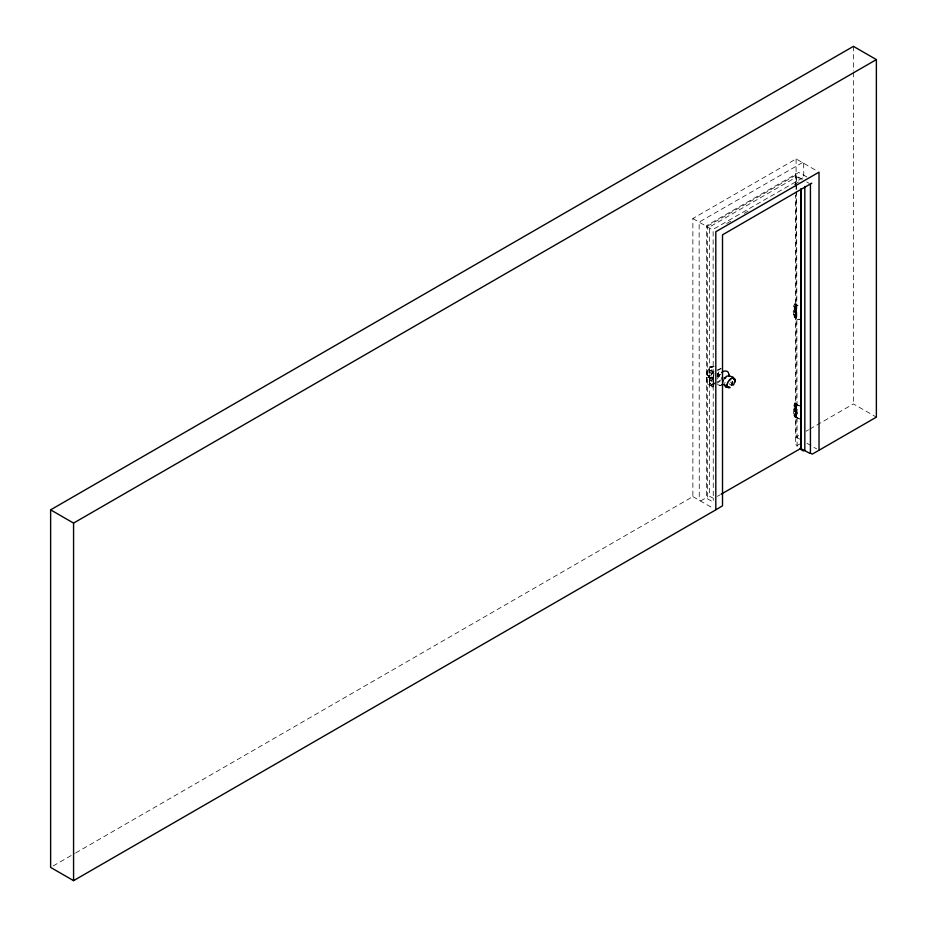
<?xml version="1.0" encoding="UTF-8"?>
<svg xmlns="http://www.w3.org/2000/svg" width="927" height="927" viewBox="0 0 927 927"><rect width="100%" height="100%" fill="white"/><g stroke="black" fill="none" stroke-linecap="round" stroke-linejoin="round"><path stroke-width="0.7" stroke-dasharray="4.63 3.48" d="M719.816 374.67L719.41 376.513L717.857 376.965L718.043 375.447L719.816 374.67L717.278 373.303M794.3 416.362C797.614 416.188 794.856 415.226 794.52 416.744C800.569 416.188 792.272 411.264 794.3 416.362L794.277 403.697C798.981 404.195 794.868 405.447 794.648 406.663C798.993 407.486 795.042 399.919 794.346 404.033L794.96 404.091M794.96 304.647C793.13 303.917 796.339 305.504 796.212 303.929L796.2 317.022L795.47 317.44L794.277 317.057L794.277 304.253C791.959 308.969 799.41 307.44 796.177 303.65C790.951 303.778 798.437 305.215 799.549 306.431M796.212 416.165L796.212 403.372L795.47 404.079M796.177 316.802L794.265 317.127L795.018 316.339L796.258 316.999L796.258 314.404L794.254 314.438M710.152 370.302L712.295 371.623C710.024 361.623 705.69 376.883 712.492 373.118C713.906 371.391 710.128 369.294 709.039 370.939C708.182 373.396 710.047 371.472 709.7 370.997M709.294 378.39C715.517 375.562 715.389 393.604 709.294 384.415M706.617 373.141L708.888 368.1L712.006 366.316L713.744 366.628M709.607 381.113L715.841 377.115M794.265 306.779C796.003 306.849 797.753 304.021 795.493 304.67M796.212 309.433C798.46 313.338 791.264 310.974 794.81 309.827C797.359 310.267 795.424 307.521 794.254 309.247M796.258 314.404L794.265 314.543L794.265 317.127M794.265 411.391C796.687 411.692 797.417 407.324 794.358 408.494C793.048 416.014 799.908 408.911 796.003 405.597M713.86 375.261L712.84 379.352L713.86 382.26M717.15 378.911L720.441 373.604M709.642 377.996L709.595 384.508L713.222 386.698M796.235 306.779C791.507 309.63 795.633 299.595 796.096 304.566L796.108 317.555L799.364 319.375M796.235 311.947L794.254 311.878M796.235 406.223C791.67 409.213 795.493 398.946 796.096 404.01L794.891 404.207M794.254 413.871L796.235 413.94M796.235 411.391C793.211 414.485 792.237 404.195 795.98 405.586M714.091 373.558L712.342 379.05L714.126 382.469M714.08 371.484L711.484 374.786L709.375 375.852L707.023 375.064L706.93 371.947L707.023 375.006L709.317 376.223L707.915 375.62L707.255 373.963C705.795 376.374 711.959 377.915 708.796 376.988L713.651 378.146M717.116 376.014L718.946 371.739L717.649 368.876M717.231 375.296L717.579 373.222L717.927 373.952L717.069 373.291M709.456 372.318L710.279 370.487M723.952 383.604L725.088 382.584M717.139 370.116L720.731 368.425M717.73 370.36L721.241 368.703M720.105 381.368L717.73 382.724M710.464 375.412L711.507 374.74M75.666 852.956L692.875 496.605L692.875 218.505L796.096 158.911L816.617 170.765M707.498 226.176L797.22 174.38L795.412 173.627L795.412 186.605M726.687 223.523L731.704 220.626M744.254 213.384L748.019 211.217M794.427 184.427L799.445 181.53M53.129 865.957L74.415 853.674M796.096 192.051L796.096 437.023L799.827 434.856M806.061 431.264L808.553 429.815M809.804 429.097L853.431 403.905L876.374 417.15M799.931 443.952L797.22 445.458L795.412 444.578L795.412 195.249M717.023 376.432L720.731 374.334M715.586 382.99L712.017 385.041L709.607 382.631M716.768 382.306L721.53 379.572M717.371 496.339L719.862 494.914M713.628 498.494L709.41 496.165L709.41 227.034L796.803 176.837L800.916 179.224M717.452 373.79L718.031 373.616M714.149 366.42L711.322 367.289L713.454 366.675M712.956 366.362L710.847 366.883L714.126 366.686M709.433 375.783L707.127 375.018L707.568 375.667L706.791 374.172M719.387 385.273L720.441 385.261M720.951 385.539L718.471 385.018L717.15 383.732M802.481 162.596L699.143 222.098L699.259 500.29M802.62 177.903L713.13 229.386L713.269 500.383M799.549 319.583C792.388 320.51 791.519 307.428 795.98 306.153M799.549 419.027L795.911 417.069L795.911 404.242L799.341 406.014M730.522 382.098L732.457 383.326M795.98 311.321L793.987 311.889L795.123 312.573L796.478 312.005L796.003 306.165M795.98 410.754C789.897 409.896 796.768 423.963 796.42 413.639C789.167 413.477 800.754 417.023 796.003 410.765M700.453 500.986L707.51 497.115L707.51 226.176M799.364 418.819L796.108 416.988L796.108 404.056L799.549 405.875M806.861 176.964L798.784 172.445L706.49 225.725L706.478 498.17L713.315 502.191M802.33 179.421L796.594 175.979L796.594 183.198M806.768 181.993L808.993 183.268M692.875 218.505L713.396 230.359M796.096 437.023L799.711 439.108M806.953 443.291L816.617 448.865M797.116 446.501L796.594 191.866M692.875 496.605L713.396 508.459M796.003 311.333L795.957 317.718L795.911 304.798L799.341 306.57M731.357 385.412L728.889 383.604M794.532 403.975L794.254 406.153M803.674 163.291L803.79 177.949M794.265 408.807L796.235 408.761M709.595 371.704C714.578 378.378 710.267 366.165 709.248 372.411L709.827 371.379M709.827 372.04L709.711 371.136M853.431 46.35L853.431 70.962M853.431 72.41L853.431 403.905M796.594 184.647L796.594 190.429M796.096 158.911L796.096 183.407M796.096 184.855L796.096 190.614M706.733 377.718L706.791 384.821L708.935 384.728L713.466 387.138L713.466 380.128L709.097 377.602L706.733 377.718M718.634 373.952L718.587 374.67L718.634 373.952M709.665 380.441C708.448 383.407 714.033 387.637 711.866 381.124L709.665 380.441M707.51 372.747L707.486 375.4L707.927 371.472L707.51 372.747M794.033 314.357C796.026 317.138 797.417 312.098 794.033 314.357M794.033 408.622C796.038 411.379 797.417 406.362 794.033 408.622M796.513 309.305C793.593 311.773 793.918 306.872 796.525 309.27M717.962 375.748L717.278 376.327L717.962 375.748M710.302 367.231L710.986 366.802L710.302 367.231M712.295 380.916L709.306 379.201L709.306 383.245L712.295 384.972L712.295 380.916M712.411 377.996L711.148 377.011L712.411 377.996"/><path stroke-width="1.39" d="M800.916 448.355L800.916 189.363M810.43 183.743L810.43 453.245L812.237 454.126L818.657 450.476M729.213 376.304L729.329 375.041M722.701 382.376L723.211 380.082M726.919 384.937L727.614 382.457M722.04 377.764L722.272 379.479M727.591 382.469L731.252 378.494M733.535 385.053L735.065 380.812L734.647 378.9L732.666 377.834L734.647 378.9L734.96 380.823L733.442 378.1M724.566 377.938L726.78 376.2L728.889 375.829L732.886 376.976L734.335 379.664L734.022 378.668M724.23 378.923L725.435 377.961M729.178 380.14L730.175 379.224M721.577 372.596C723.836 370.035 729.213 370.371 728.842 374.612M724.23 377.729L725.76 377.764M50.626 509.85L853.431 46.35L876.374 59.595L876.374 417.15L819.028 450.255L819.028 172.155L715.806 231.75L715.806 509.85L73.569 880.65L50.626 867.405L50.626 509.85L73.569 523.095L876.374 59.595M716.177 509.641L722.515 505.783L722.515 234.832L811.751 183.175M721.113 494.195L800.905 448.355M721.577 384.96L722.759 384.404M731.218 378.552L732.307 378.112M809.897 453.349L800.105 448.228M729.086 387.162L726.594 387.324L723.825 384.67M732.249 378.17L733.975 378.378M728.344 387.266L726.467 385.817C727.44 388.923 733.257 386.953 727.927 387.428L727.023 385.922M727.938 387.335L728.726 387.59M732.376 381.53L732.457 383.349M727.324 386.849L726.953 384.879M804.821 186.547L804.821 450.14L803.408 450.951L800.928 449.525L800.928 188.853M73.569 523.095L73.569 880.65M734.96 380.406L734.752 382.005L734.96 380.406M731.913 383.836L731.565 385.365L732.423 384.879L731.913 383.836M725.876 386.768L724.949 385.145L725.876 386.768"/></g></svg>
